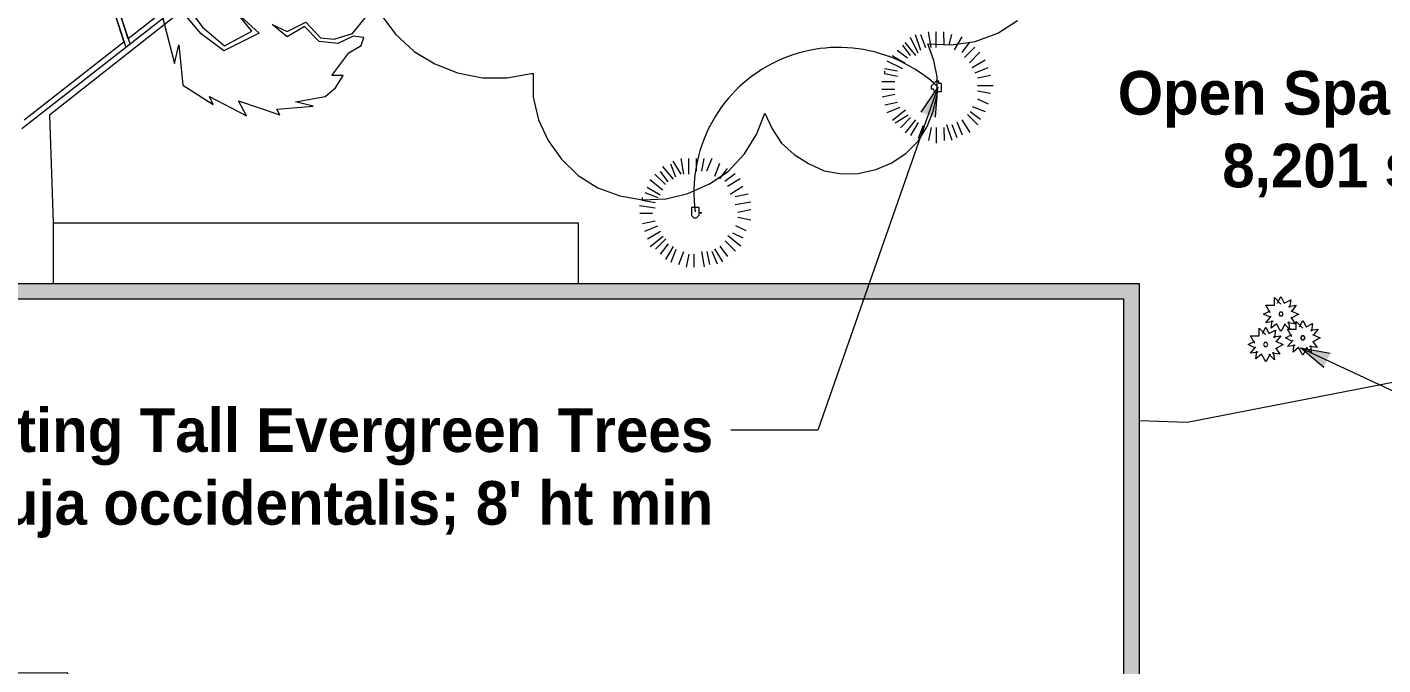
# Model space of a CAD drawing. Header units: feet. Extents: x 2366571 to 2367131, y 711991 to 712371.
# Drawn here: x 2366915.7 to 2367003.1, y 712183.9 to 712225 of the extents above; entities that cross this region are included whole.
import ezdxf

# ---------------------------------------------------------------- set-up
doc = ezdxf.new("R2010")
doc.units = ezdxf.units.FT
doc.header["$MEASUREMENT"] = 0
for name, color, linetype in [('C-BLDG-OTLN', 110, 'Continuous'), ('C-PRKG-CONC-PATT', 1, 'Continuous'), ('C-PRKG-CURB', 255, 'Continuous'), ('C-PRKG-STRP', 190, 'Continuous'), ('L-PLNT-TREE', 70, 'Continuous')]:
    doc.layers.add(name, color=color, linetype=linetype)
doc.layers.add('G-ANNO-TEXT', color=231, linetype='Continuous', lineweight=9)
doc.layers.add('PDF_Geometry', color=1, linetype='Continuous', lineweight=9)
doc.styles.add('Century Gothic_B', font='GOTHICB.TTF', dxfattribs={"height": 33.75})

msp = doc.modelspace()

# ---------------------------------------------------------------- hatches: boundary and pattern name
at = {"layer": 'C-BLDG-OTLN', "lineweight": 5}
h = msp.add_hatch(color=1, dxfattribs=at)
h.dxf.hatch_style = 1
h.paths.add_polyline_path([(2366918.974, 712055.231), (2366918.974, 712066.856), (2366826.962, 712066.856), (2366826.962, 712054.86), (2366812.377, 712054.86), (2366812.377, 712033.187), (2366987.395, 712033.187), (2366987.395, 712102.287), (2366991.395, 712102.287), (2366991.396, 712114.337), (2366987.396, 712114.337), (2366987.406, 712208.447), (2366899.216, 712208.447), (2366899.213, 712182.412), (2366917.313, 712182.34), (2366917.408, 712161.24), (2366948.356, 712161.493), (2366948.356, 712055.231)])
h.paths.add_polyline_path([(2366918.974, 712034.187), (2366986.395, 712034.187), (2366986.395, 712103.287), (2366990.395, 712103.287), (2366990.396, 712113.337), (2366986.396, 712113.337), (2366986.406, 712207.447), (2366900.216, 712207.447), (2366900.213, 712183.408), (2366918.309, 712183.336), (2366918.403, 712162.248), (2366949.356, 712162.501), (2366949.356, 712054.231), (2366918.974, 712054.231)], flags=16)
h.paths.add_polyline_path([(2366917.974, 712065.856), (2366827.962, 712065.856), (2366827.962, 712053.86), (2366813.377, 712053.86), (2366813.377, 712034.187), (2366917.974, 712034.187)], flags=16)
at = {"layer": 'G-ANNO-TEXT', "lineweight": 5}
for points in [[(2366974.421, 712221.093), (2366973.327, 712219.49), (2366974.275, 712219.158)], [(2366997.829, 712204.288), (2366999.741, 712203.951), (2366999.316, 712203.04)]]:
    msp.add_hatch(color=1, dxfattribs=at).paths.add_polyline_path(points, flags=0)

# ---------------------------------------------------------------- linework, layer by layer
at = {"layer": 'C-BLDG-OTLN', "color": 1, "lineweight": 5, "flags": 128}
msp.add_lwpolyline([(2366948.356, 712161.493), (2366917.408, 712161.24), (2366917.313, 712182.34), (2366899.213, 712182.412), (2366899.216, 712208.447), (2366987.406, 712208.447), (2366987.396, 712114.337), (2366991.396, 712114.337), (2366991.395, 712102.287), (2366987.395, 712102.287), (2366987.395, 712033.187), (2366812.377, 712033.187), (2366812.377, 712054.86), (2366826.962, 712054.86), (2366826.962, 712066.856), (2366918.974, 712066.856), (2366918.974, 712055.231), (2366948.356, 712055.231), (2366948.356, 712161.497)], dxfattribs=at)
msp.add_lwpolyline([(2366918.974, 712054.231), (2366949.356, 712054.231), (2366949.356, 712162.501), (2366918.403, 712162.248), (2366918.309, 712183.336), (2366900.213, 712183.408), (2366900.216, 712207.447), (2366986.406, 712207.447), (2366986.396, 712113.337), (2366990.396, 712113.337), (2366990.395, 712103.287), (2366986.395, 712103.287), (2366986.395, 712034.187), (2366918.974, 712034.187)], close=True, dxfattribs=at)
at = {"layer": 'C-PRKG-CONC-PATT', "color": 1, "lineweight": 5}
for p, q in [((2366917.353, 712212.345), (2366951.216, 712212.345)), ((2366917.353, 712212.345), (2366917.353, 712208.447)), ((2366951.216, 712212.345), (2366951.216, 712208.447))]:
    msp.add_line(p, q, dxfattribs=at)
at = {"layer": 'C-PRKG-CURB', "color": 1, "lineweight": 5}
msp.add_line((2366917.125, 712219.321), (2366917.353, 712212.345), dxfattribs=at)
at = {"layer": 'C-PRKG-CURB', "color": 1, "lineweight": 5, "flags": 128}
for points in [[(2366917.125, 712219.321), (2367029.995, 712308.18), (2367030.043, 712320.438), (2366997.406, 712347.421), (2366995.029, 712347.907)], [(2367035.568, 712192.331), (2367024.566, 712187.76), (2367021.132, 712205.429), (2366990.517, 712199.478), (2366987.405, 712199.587)]]:
    msp.add_lwpolyline(points, dxfattribs=at)
at = {"layer": 'C-PRKG-STRP', "color": 1, "lineweight": 5}
for p, q in [((2366916.469, 712240.787), (2366922.033, 712223.668)), ((2366916.469, 712240.787), (2366921.924, 712224.006)), ((2366922.203, 712224.224), (2366916.786, 712240.89)), ((2366922.313, 712223.887), (2366916.786, 712240.89)), ((2366922.033, 712223.668), (2366929.021, 712229.129)), ((2366928.632, 712229.248), (2366922.203, 712224.224)), ((2366915.325, 712218.426), (2366922.313, 712223.887)), ((2366921.924, 712224.006), (2366915.495, 712218.982))]:
    msp.add_line(p, q, dxfattribs=at)
at = {"layer": 'G-ANNO-TEXT', "color": 1, "lineweight": 5}
for p, q in [((2366974.421, 712221.093), (2366966.68, 712198.99)), ((2366974.421, 712221.093), (2366973.327, 712219.49)), ((2366974.275, 712219.158), (2366974.421, 712221.093)), ((2366997.829, 712204.288), (2366999.741, 712203.951)), ((2366999.316, 712203.04), (2366997.829, 712204.288)), ((2366997.829, 712204.288), (2367048.092, 712180.853)), ((2366966.68, 712198.99), (2366961.07, 712198.99))]:
    msp.add_line(p, q, dxfattribs=at)
msp.add_arc((2366968.021, 712214.321), 9.339, 47.00095, 187.76628, dxfattribs=at)
at = {"layer": 'L-PLNT-TREE', "color": 1, "lineweight": 5}
for p, q in [((2366996.135, 712207.038), (2366996.135, 712207.531)), ((2366996.135, 712207.531), (2366996.557, 712207.109)), ((2366996.346, 712207.179), (2366996.557, 712207.601)), ((2366996.557, 712207.601), (2366996.768, 712207.179)), ((2366996.768, 712207.179), (2366997.19, 712207.39)), ((2366997.19, 712207.39), (2366997.12, 712206.898)), ((2366995.432, 712206.476), (2366995.854, 712206.687)), ((2366995.854, 712206.265), (2366995.432, 712206.476)), ((2366995.854, 712206.546), (2366995.573, 712207.038)), ((2366995.573, 712207.038), (2366996.135, 712207.038)), ((2366995.573, 712205.913), (2366995.924, 712206.335)), ((2366996.487, 712206.598), (2366996.417, 712206.476)), ((2366996.417, 712206.476), (2366996.487, 712206.354)), ((2366996.627, 712206.598), (2366996.487, 712206.598)), ((2366996.487, 712206.354), (2366996.627, 712206.354)), ((2366996.698, 712206.476), (2366996.627, 712206.598)), ((2366996.627, 712206.354), (2366996.698, 712206.476)), ((2366997.049, 712206.968), (2366997.541, 712207.038)), ((2366997.19, 712206.687), (2366997.682, 712206.476)), ((2366997.682, 712206.476), (2366997.19, 712206.195)), ((2366997.19, 712206.265), (2366997.471, 712205.843)), ((2366997.541, 712207.038), (2366997.26, 712206.687)), ((2366995.152, 712205.075), (2366995.152, 712205.567)), ((2366995.152, 712205.567), (2366995.574, 712205.145)), ((2366995.363, 712205.215), (2366995.574, 712205.637)), ((2366996.065, 712205.984), (2366995.573, 712205.913)), ((2366995.574, 712205.637), (2366995.785, 712205.215)), ((2366995.785, 712205.215), (2366996.207, 712205.426)), ((2366995.924, 712205.562), (2366995.995, 712206.054)), ((2366996.276, 712205.843), (2366995.924, 712205.562)), ((2366996.207, 712205.426), (2366996.137, 712204.934)), ((2366996.557, 712205.351), (2366996.276, 712205.843)), ((2366996.838, 712205.843), (2366996.557, 712205.351)), ((2366997.12, 712205.492), (2366996.768, 712205.843)), ((2366997.471, 712205.843), (2366996.979, 712205.913)), ((2366997.267, 712205.012), (2366996.986, 712205.504)), ((2366996.986, 712205.504), (2366997.548, 712205.504)), ((2366997.049, 712205.984), (2366997.12, 712205.492)), ((2366997.548, 712205.504), (2366997.548, 712205.996)), ((2366997.548, 712205.996), (2366997.97, 712205.575)), ((2366997.759, 712205.645), (2366997.97, 712206.067)), ((2366997.97, 712206.067), (2366998.181, 712205.645)), ((2366998.181, 712205.645), (2366998.603, 712205.856)), ((2366998.462, 712205.434), (2366998.954, 712205.504)), ((2366998.603, 712205.856), (2366998.532, 712205.364)), ((2366998.954, 712205.504), (2366998.673, 712205.153)), ((2366994.449, 712204.512), (2366994.871, 712204.723)), ((2366994.871, 712204.301), (2366994.449, 712204.512)), ((2366994.871, 712204.582), (2366994.59, 712205.075)), ((2366994.59, 712205.075), (2366995.152, 712205.075)), ((2366995.504, 712204.634), (2366995.434, 712204.512)), ((2366995.434, 712204.512), (2366995.504, 712204.39)), ((2366995.645, 712204.634), (2366995.504, 712204.634)), ((2366995.644, 712204.39), (2366995.715, 712204.512)), ((2366995.715, 712204.512), (2366995.645, 712204.634)), ((2366996.066, 712205.004), (2366996.559, 712205.075)), ((2366996.207, 712204.723), (2366996.699, 712204.512)), ((2366996.699, 712204.512), (2366996.207, 712204.231)), ((2366996.559, 712205.075), (2366996.277, 712204.723)), ((2366996.845, 712204.942), (2366997.267, 712205.153)), ((2366997.267, 712204.731), (2366996.845, 712204.942)), ((2366996.986, 712204.379), (2366997.337, 712204.801)), ((2366997.337, 712204.028), (2366997.407, 712204.52)), ((2366997.9, 712205.063), (2366997.829, 712204.942)), ((2366997.829, 712204.942), (2366997.9, 712204.82)), ((2366998.04, 712205.063), (2366997.9, 712205.063)), ((2366997.9, 712204.82), (2366998.04, 712204.82)), ((2366998.111, 712204.942), (2366998.04, 712205.063)), ((2366998.04, 712204.82), (2366998.111, 712204.942)), ((2366998.603, 712205.153), (2366999.095, 712204.942)), ((2366999.095, 712204.942), (2366998.603, 712204.66)), ((2366998.603, 712204.731), (2366998.884, 712204.309)), ((2366994.59, 712203.95), (2366994.941, 712204.372)), ((2366995.082, 712204.02), (2366994.59, 712203.95)), ((2366994.941, 712203.598), (2366995.012, 712204.09)), ((2366995.293, 712203.879), (2366994.941, 712203.598)), ((2366995.574, 712203.387), (2366995.293, 712203.879)), ((2366995.504, 712204.39), (2366995.644, 712204.39)), ((2366995.856, 712203.879), (2366995.574, 712203.387)), ((2366996.137, 712203.528), (2366995.785, 712203.879)), ((2366996.488, 712203.879), (2366995.996, 712203.95)), ((2366996.066, 712204.02), (2366996.137, 712203.528)), ((2366996.207, 712204.301), (2366996.488, 712203.879)), ((2366997.478, 712204.45), (2366996.986, 712204.379)), ((2366997.689, 712204.309), (2366997.337, 712204.028)), ((2366997.97, 712203.817), (2366997.689, 712204.309)), ((2366998.251, 712204.309), (2366997.97, 712203.817)), ((2366998.532, 712203.957), (2366998.181, 712204.309)), ((2366998.884, 712204.309), (2366998.392, 712204.379)), ((2366998.462, 712204.45), (2366998.532, 712203.957))]:
    msp.add_line(p, q, dxfattribs=at)
at = {"layer": 'PDF_Geometry', "color": 1, "lineweight": 5}
for p, q in [((2366973.797, 712224.656), (2366973.971, 712223.657)), ((2366974.297, 712224.659), (2366974.304, 712223.659)), ((2366974.797, 712224.663), (2366974.803, 712223.829)), ((2366972.136, 712223.812), (2366972.641, 712223.148)), ((2366972.302, 712223.979), (2366972.974, 712223.151)), ((2366972.633, 712224.315), (2366973.14, 712223.318)), ((2366972.965, 712224.484), (2366973.305, 712223.486)), ((2366973.299, 712224.486), (2366973.638, 712223.655)), ((2366975.299, 712224.499), (2366975.136, 712223.832)), ((2366975.966, 712224.337), (2366975.472, 712223.501)), ((2366976.469, 712224.007), (2366975.973, 712223.337)), ((2366971.474, 712223.141), (2366972.311, 712222.646)), ((2366971.805, 712223.476), (2366972.475, 712222.981)), ((2366976.804, 712223.676), (2366976.142, 712223.005)), ((2366977.14, 712223.345), (2366976.477, 712222.674)), ((2366977.476, 712222.847), (2366976.646, 712222.342)), ((2366970.98, 712222.304), (2366971.814, 712222.143)), ((2366971.143, 712222.805), (2366972.146, 712222.312)), ((2366977.646, 712222.348), (2366976.815, 712222.01)), ((2366970.819, 712221.469), (2366971.652, 712221.475)), ((2366977.816, 712221.85), (2366976.984, 712221.677)), ((2366977.987, 712221.184), (2366976.987, 712221.177)), ((2366970.822, 712220.969), (2366971.655, 712220.975)), ((2366970.825, 712220.469), (2366971.658, 712220.642)), ((2366977.824, 712220.683), (2366976.99, 712220.844)), ((2366976.993, 712220.344), (2366977.662, 712220.015)), ((2366970.995, 712219.971), (2366971.828, 712220.143)), ((2366971.165, 712219.472), (2366971.997, 712219.811)), ((2366971.502, 712218.974), (2366972.331, 712219.646)), ((2366977.169, 712219.012), (2366976.499, 712219.507)), ((2366977.499, 712219.514), (2366976.663, 712219.842)), ((2366971.67, 712218.808), (2366972.5, 712219.314)), ((2366972.005, 712218.477), (2366972.668, 712219.148)), ((2366972.341, 712218.146), (2366973.002, 712218.984)), ((2366972.675, 712217.982), (2366973.17, 712218.818)), ((2366973.177, 712217.818), (2366973.504, 712218.654)), ((2366973.844, 712217.656), (2366974.005, 712218.491)), ((2366974.345, 712217.493), (2366974.339, 712218.493)), ((2366974.844, 712217.663), (2366974.839, 712218.496)), ((2366975.344, 712217.666), (2366975.004, 712218.664)), ((2366975.676, 712217.835), (2366975.338, 712218.666)), ((2366976.009, 712218.004), (2366975.67, 712218.835)), ((2366976.508, 712218.174), (2366976.002, 712219.004)), ((2366977.004, 712218.677), (2366976.333, 712219.34)), ((2366956.672, 712215.991), (2366957.344, 712215.162)), ((2366957.171, 712216.161), (2366957.51, 712215.33)), ((2366957.336, 712216.329), (2366957.842, 712215.499)), ((2366957.835, 712216.499), (2366958.008, 712215.5)), ((2366958.335, 712216.502), (2366958.342, 712215.502)), ((2366958.835, 712216.506), (2366958.841, 712215.672)), ((2366959.335, 712216.509), (2366959.174, 712215.675)), ((2366959.835, 712216.512), (2366959.507, 712215.677)), ((2366960.337, 712216.183), (2366960.009, 712215.347)), ((2366960.839, 712215.853), (2366960.344, 712215.183)), ((2366955.844, 712215.152), (2366956.682, 712214.491)), ((2366956.175, 712215.488), (2366956.846, 712214.826)), ((2366956.507, 712215.657), (2366957.012, 712214.994)), ((2366961.342, 712215.523), (2366960.678, 712215.018)), ((2366961.677, 712215.191), (2366960.847, 712214.686)), ((2366955.516, 712214.317), (2366956.352, 712213.989)), ((2366955.681, 712214.651), (2366956.517, 712214.157)), ((2366961.847, 712214.693), (2366961.017, 712214.187)), ((2366962.184, 712214.195), (2366961.352, 712214.023)), ((2366955.189, 712213.481), (2366956.19, 712213.321)), ((2366962.354, 712213.696), (2366961.355, 712213.523)), ((2366955.192, 712212.981), (2366956.025, 712212.987)), ((2366955.363, 712212.316), (2366956.195, 712212.488)), ((2366962.357, 712213.196), (2366961.525, 712213.024)), ((2366962.362, 712212.529), (2366961.527, 712212.69)), ((2366955.533, 712211.817), (2366956.364, 712212.156)), ((2366955.703, 712211.318), (2366956.533, 712211.824)), ((2366955.873, 712210.819), (2366956.702, 712211.491)), ((2366961.706, 712210.858), (2366960.868, 712211.519)), ((2366961.87, 712211.359), (2366961.201, 712211.688)), ((2366961.364, 712212.189), (2366962.033, 712211.86)), ((2366956.207, 712210.655), (2366956.87, 712211.326)), ((2366956.543, 712210.324), (2366957.039, 712210.994)), ((2366956.879, 712209.993), (2366957.373, 712210.829)), ((2366957.213, 712209.828), (2366957.541, 712210.664)), ((2366960.546, 712209.85), (2366960.041, 712210.68)), ((2366960.877, 712210.186), (2366960.373, 712210.849)), ((2366961.375, 712210.523), (2366960.704, 712211.185)), ((2366957.714, 712209.665), (2366958.042, 712210.5)), ((2366958.215, 712209.501), (2366958.376, 712210.336)), ((2366958.715, 712209.505), (2366958.71, 712210.338)), ((2366959.382, 712209.509), (2366959.208, 712210.508)), ((2366959.714, 712209.678), (2366959.542, 712210.51)), ((2366960.214, 712209.682), (2366959.875, 712210.513))]:
    msp.add_line(p, q, dxfattribs=at)
at = {"layer": 'PDF_Geometry', "color": 1, "lineweight": 5, "flags": 128}
for points in [[(2366925.91, 712226.408), (2366926.993, 712224.968), (2366928.401, 712223.764), (2366930.168, 712224.71), (2366929.227, 712225.87), (2366930.636, 712224.573), (2366928.356, 712223.437), (2366926.902, 712224.548), (2366925.726, 712225.94)], [(2366924.374, 712225.791), (2366925.188, 712222.623), (2366925.46, 712223.838), (2366925.711, 712221.226), (2366927.68, 712219.979), (2366927.443, 712220.491), (2366929.831, 712219.247), (2366929.311, 712220.224), (2366931.977, 712219.308), (2366931.788, 712219.68), (2366934.12, 712219.883), (2366932.998, 712220.155), (2366934.91, 712220.495), (2366935.559, 712221.059), (2366936.067, 712221.856), (2366935.321, 712221.851), (2366936.431, 712223.305), (2366937.221, 712223.777), (2366937.404, 712224.291), (2366936.704, 712224.38), (2366935.727, 712223.907), (2366934.513, 712224.039), (2366933.573, 712225.012), (2366932.457, 712224.352), (2366931.472, 712225.138), (2366932.455, 712224.678), (2366933.664, 712225.293), (2366934.604, 712224.273), (2366935.492, 712224.185), (2366936.656, 712224.566), (2366937.582, 712225.692)], [(2366938.489, 712225.787), (2366939.431, 712224.526), (2366940.638, 712223.401), (2366941.977, 712222.61), (2366943.448, 712222.02), (2366945.05, 712221.697), (2366946.65, 712221.708), (2366948.181, 712221.985), (2366948.315, 712221.986), (2366948.325, 712220.452), (2366948.668, 712218.988), (2366949.277, 712217.659), (2366950.152, 712216.464), (2366951.226, 712215.405), (2366952.498, 712214.613), (2366953.901, 712214.089), (2366955.369, 712213.833), (2366956.902, 712213.909), (2366958.3, 712214.252), (2366959.696, 712214.862), (2366960.891, 712215.67), (2366961.95, 712216.81), (2366962.741, 712218.082), (2366963.266, 712219.419), (2366963.739, 712218.422), (2366964.345, 712217.493), (2366965.15, 712216.765), (2366966.087, 712216.171), (2366967.091, 712215.711), (2366968.225, 712215.519), (2366969.292, 712215.526), (2366970.423, 712215.8), (2366971.421, 712216.207), (2366972.35, 712216.813), (2366973.145, 712217.618), (2366973.738, 712218.556), (2366974.132, 712219.558), (2366974.391, 712220.627), (2366974.384, 712221.76), (2366974.176, 712222.825), (2366973.769, 712223.889), (2366975.303, 712223.833), (2366976.835, 712224.043), (2366978.298, 712224.586), (2366979.559, 712225.395)], [(2366970.981, 712222.137), (2366970.982, 712221.971), (2366971.816, 712221.809)], [(2366955.352, 712213.982), (2366955.353, 712213.816), (2366956.187, 712213.655)]]:
    msp.add_lwpolyline(points, dxfattribs=at)
for points in [[(2366974.654, 712221.162), (2366974.653, 712221.328), (2366974.486, 712221.327), (2366974.485, 712221.494), (2366974.319, 712221.493), (2366974.153, 712221.325), (2366973.988, 712221.157), (2366973.989, 712220.991), (2366974.155, 712220.992), (2366974.156, 712220.825), (2366974.656, 712220.828)], [(2366959.192, 712213.008), (2366959.025, 712213.007), (2366959.023, 712213.34), (2366958.523, 712213.337), (2366958.526, 712212.837), (2366958.694, 712212.671), (2366958.861, 712212.673), (2366959.026, 712212.84), (2366959.025, 712213.007)]]:
    msp.add_lwpolyline(points, close=True, dxfattribs=at)

# ---------------------------------------------------------------- texts
at = {"layer": 'G-ANNO-TEXT', "color": 1, "lineweight": 5, "char_height": 2.8125, "width": 83.41969, "style": 'Century Gothic_B'}
for s, insert, attachment_point in [("Open Space 'D'\\P8,201 sf", (2366999.673, 712222.141), 2), ("Existing Tall Evergreen Trees\\P2 Thuja occidentalis; 8' ht min ", (2366959.932, 712200.396), 3)]:
    msp.add_mtext(s, dxfattribs=dict(at, insert=insert, attachment_point=attachment_point))

doc.saveas('drawing.dxf')
